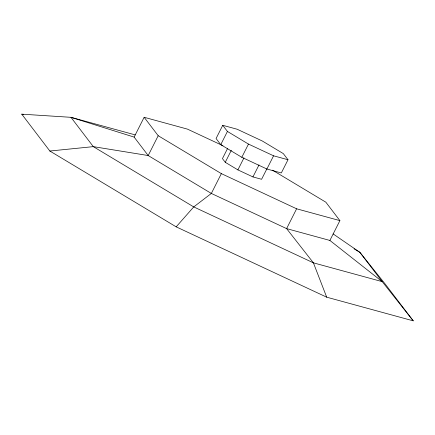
<?xml version="1.0" encoding="UTF-8"?>
<svg xmlns="http://www.w3.org/2000/svg" width="435" height="435" viewBox="0 0 435 435"><rect width="100%" height="100%" fill="white"/><g stroke="black" fill="none" stroke-linecap="round" stroke-linejoin="round"><path stroke-width="0.65" d="M135.193 134.883L70.959 117.319L21.75 114.155L49.856 151.032L176.17 226.842L326.69 297.176L413.25 320.845L382.234 281.657L329.888 240.446L286.605 228.614L211.345 193.444L148.188 155.54L134.138 137.101L144.148 117.281L187.425 129.113L222.916 145.698M144.148 117.281L158.204 135.72L148.188 155.54L93.307 146.638L49.856 151.032M222.747 125.302L216.07 138.515L220.757 144.659L241.811 157.296L266.894 169.019L281.32 172.961L287.997 159.748L283.31 153.604L262.261 140.973L237.173 129.249L222.747 125.302L227.429 131.446L248.483 144.083L273.571 155.806L287.997 159.748M220.757 144.659L227.429 131.446M227.603 148.411L222.448 158.617L225.259 162.304L237.891 169.889L252.942 176.92L261.598 179.285L266.753 169.079M225.259 162.304L231.328 150.292M158.204 135.72L221.355 173.625L211.345 193.444L193.738 206.913L176.17 226.842M241.811 157.296L248.483 144.083M237.891 169.889L243.959 157.878M252.942 176.92L259.01 164.908M266.894 169.019L273.571 155.806M329.888 240.446L339.898 220.627L296.616 208.795L286.605 228.614L313.412 262.838L326.69 297.176M21.75 114.155L23.702 114.693M134.138 137.101L70.959 117.319L93.307 146.638L193.738 206.913L313.412 262.838L382.234 281.657L359.886 252.338L333.118 233.91M221.355 173.625L296.616 208.795M272.538 170.194L325.842 202.188L339.898 220.627M354.085 248.853L359.886 252.338L385.144 283.968L413.25 320.845"/></g></svg>
